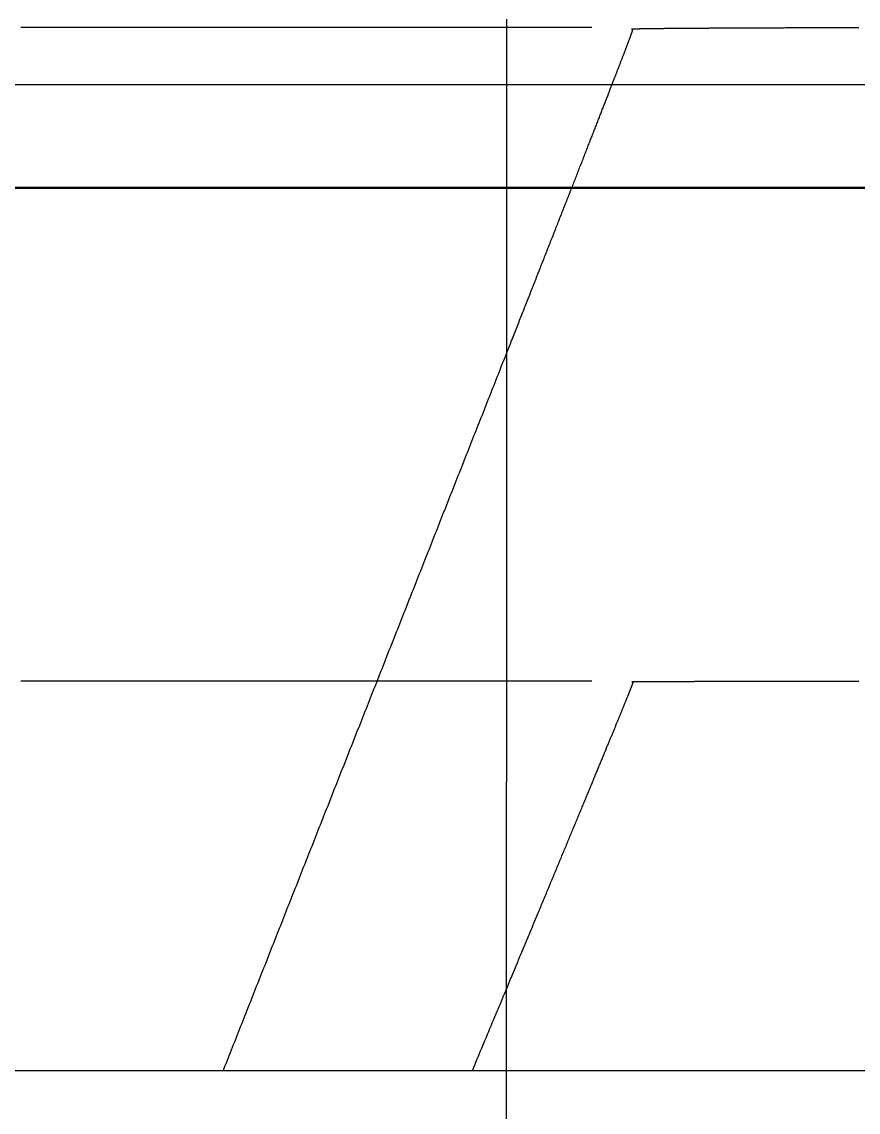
# Model space of a CAD drawing. Header units: millimetres. Extents: x -226 to 218, y -257 to 254.
# Drawn here: x -105.7 to -45.4, y 4 to 82.7 of the extents above; entities that cross this region are included whole.
import ezdxf

# ---------------------------------------------------------------- set-up
doc = ezdxf.new("R2010")
doc.units = ezdxf.units.MM
doc.layers.add('SKETCH', color=5, linetype='Continuous')
doc.layers.add('VISIBLE', color=7, linetype='Continuous')

msp = doc.modelspace()

# ---------------------------------------------------------------- linework, layer by layer
at = {"layer": 'SKETCH'}
msp.add_line((-70.748, -17.712), (-70.748, 27.833), dxfattribs=at)
at = {"layer": 'SKETCH', "flags": 128}
for points in [[(-70.748, 82.852), (-70.748, 82.594), (-70.748, 82.335), (-70.748, 82.077), (-70.748, 81.819), (-70.748, 81.56), (-70.748, 81.302), (-70.748, 81.044), (-70.748, 80.786), (-70.748, 80.527), (-70.748, 80.269), (-70.748, 80.011), (-70.748, 79.752), (-70.748, 79.494), (-70.748, 79.236), (-70.748, 78.977), (-70.748, 78.719), (-70.748, 78.461), (-70.748, 78.202), (-70.748, 77.944), (-70.748, 77.686), (-70.748, 77.428), (-70.748, 77.169), (-70.748, 76.911), (-70.748, 76.653), (-70.748, 76.394), (-70.748, 76.136), (-70.748, 75.878), (-70.748, 75.619), (-70.748, 75.361), (-70.748, 75.103), (-70.748, 74.845), (-70.748, 74.586), (-70.748, 74.328), (-70.748, 74.07), (-70.748, 73.811), (-70.748, 73.553), (-70.748, 73.295), (-70.748, 73.036), (-70.748, 72.778), (-70.748, 72.52), (-70.748, 72.262), (-70.748, 72.003), (-70.748, 71.745), (-70.748, 71.487), (-70.748, 71.228), (-70.748, 70.97), (-70.748, 70.712), (-70.748, 70.453), (-70.748, 70.195), (-70.748, 69.937), (-70.748, 69.678), (-70.748, 69.42), (-70.748, 69.162), (-70.748, 68.904), (-70.748, 68.645), (-70.748, 68.387), (-70.748, 68.129), (-70.748, 67.87), (-70.748, 67.612), (-70.748, 67.354), (-70.748, 67.095), (-70.748, 66.837), (-70.748, 66.579), (-70.748, 66.321), (-70.748, 66.062), (-70.748, 65.804), (-70.748, 65.546), (-70.748, 65.287), (-70.748, 65.029), (-70.748, 64.771), (-70.748, 64.512), (-70.748, 64.254), (-70.748, 63.996), (-70.748, 63.738), (-70.748, 63.479), (-70.748, 63.221), (-70.748, 62.963), (-70.748, 62.704), (-70.748, 62.446), (-70.748, 62.188), (-70.748, 61.929), (-70.748, 61.671), (-70.748, 61.413), (-70.748, 61.155), (-70.748, 60.896), (-70.748, 60.638), (-70.748, 60.38), (-70.748, 60.121), (-70.748, 59.863), (-70.748, 59.605), (-70.748, 59.346), (-70.748, 59.088), (-70.748, 58.83), (-70.748, 58.571), (-70.748, 58.313), (-70.748, 58.055), (-70.748, 57.797), (-70.748, 57.538), (-70.748, 57.28), (-70.748, 57.022), (-70.748, 56.763), (-70.748, 56.505), (-70.748, 56.247), (-70.748, 55.988), (-70.748, 55.73), (-70.748, 55.472), (-70.748, 55.214), (-70.748, 54.955), (-70.748, 54.697), (-70.748, 54.439), (-70.748, 54.18), (-70.748, 53.922), (-70.748, 53.664), (-70.748, 53.405), (-70.748, 53.147), (-70.748, 52.889), (-70.748, 52.631), (-70.748, 52.372), (-70.748, 52.114), (-70.748, 51.856), (-70.748, 51.597), (-70.748, 51.339), (-70.748, 51.081), (-70.748, 50.822), (-70.748, 50.564), (-70.748, 50.306), (-70.748, 50.047), (-70.748, 49.789), (-70.748, 49.531), (-70.748, 49.273), (-70.748, 49.014), (-70.748, 48.756), (-70.748, 48.498), (-70.748, 48.239), (-70.748, 47.981), (-70.748, 47.723), (-70.748, 47.464), (-70.748, 47.206), (-70.748, 46.948), (-70.748, 46.69), (-70.748, 46.431), (-70.748, 46.173), (-70.748, 45.915), (-70.748, 45.656), (-70.748, 45.398), (-70.748, 45.14), (-70.748, 44.881), (-70.748, 44.623), (-70.748, 44.365), (-70.748, 44.107), (-70.748, 43.848), (-70.748, 43.59), (-70.748, 43.332), (-70.748, 43.073), (-70.748, 42.815), (-70.748, 42.557), (-70.748, 42.298), (-70.748, 42.04), (-70.748, 41.782), (-70.748, 41.523), (-70.748, 41.265), (-70.748, 41.007), (-70.748, 40.749), (-70.748, 40.49), (-70.748, 40.232), (-70.748, 39.974), (-70.748, 39.715), (-70.748, 39.457), (-70.748, 39.199), (-70.748, 38.94), (-70.748, 38.682), (-70.748, 38.424), (-70.748, 38.166), (-70.748, 37.907), (-70.748, 37.649), (-70.748, 37.391), (-70.748, 37.132), (-70.748, 36.874), (-70.748, 36.616), (-70.748, 36.357), (-70.748, 36.099), (-70.748, 35.841), (-70.748, 35.583), (-70.748, 35.324), (-70.748, 35.066), (-70.748, 34.808), (-70.748, 34.549), (-70.748, 34.291), (-70.748, 34.033), (-70.748, 33.774), (-70.748, 33.516), (-70.748, 33.258), (-70.748, 33), (-70.748, 32.741), (-70.748, 32.483), (-70.748, 32.225), (-70.748, 31.966), (-70.748, 31.708), (-70.748, 31.45), (-70.748, 31.191), (-70.748, 30.933), (-70.748, 30.675), (-70.748, 30.416), (-70.748, 30.158), (-70.748, 29.9), (-70.748, 29.642), (-70.748, 29.383), (-70.748, 29.125), (-70.748, 28.867), (-70.748, 28.608), (-70.748, 28.35), (-70.748, 28.092), (-70.748, 27.833)], [(-105.798, 82.261), (-105.582, 82.261), (-105.368, 82.261), (-105.154, 82.261), (-104.942, 82.261), (-104.733, 82.261), (-104.524, 82.261), (-104.315, 82.261), (-104.106, 82.261), (-103.897, 82.261), (-103.688, 82.261), (-103.479, 82.261), (-103.27, 82.261), (-103.061, 82.261), (-102.852, 82.261), (-102.643, 82.261), (-102.434, 82.261), (-102.225, 82.261), (-102.016, 82.261), (-101.807, 82.261), (-101.598, 82.261), (-101.389, 82.261), (-101.18, 82.261), (-100.971, 82.261), (-100.762, 82.261), (-100.553, 82.261), (-100.344, 82.261), (-100.135, 82.261), (-99.926, 82.261), (-99.717, 82.261), (-99.508, 82.261), (-99.299, 82.261), (-99.09, 82.261), (-98.881, 82.261), (-98.672, 82.261), (-98.463, 82.261), (-98.254, 82.261), (-98.045, 82.261), (-97.836, 82.261), (-97.627, 82.261), (-97.418, 82.261), (-97.209, 82.261), (-97, 82.261), (-96.791, 82.261), (-96.582, 82.261), (-96.373, 82.261), (-96.164, 82.261), (-95.955, 82.261), (-95.746, 82.261), (-95.537, 82.261), (-95.328, 82.261), (-95.119, 82.261), (-94.91, 82.261), (-94.701, 82.261), (-94.492, 82.261), (-94.283, 82.261), (-94.074, 82.261), (-93.865, 82.261), (-93.656, 82.261), (-93.447, 82.261), (-93.238, 82.261), (-93.029, 82.261), (-92.82, 82.261), (-92.611, 82.261), (-92.402, 82.261), (-92.193, 82.261), (-91.984, 82.261), (-91.775, 82.261), (-91.566, 82.261), (-91.357, 82.261), (-91.148, 82.261), (-90.939, 82.261), (-90.73, 82.261), (-90.521, 82.261), (-90.312, 82.261), (-90.103, 82.261), (-89.894, 82.261), (-89.685, 82.261), (-89.476, 82.261), (-89.267, 82.261), (-89.058, 82.261), (-88.849, 82.261), (-88.64, 82.261), (-88.431, 82.261), (-88.222, 82.261), (-88.013, 82.261), (-87.804, 82.261), (-87.595, 82.261), (-87.386, 82.261), (-87.177, 82.261), (-86.968, 82.261), (-86.759, 82.261), (-86.55, 82.261), (-86.341, 82.261), (-86.132, 82.261), (-85.923, 82.261), (-85.714, 82.261), (-85.505, 82.261), (-85.296, 82.261), (-85.087, 82.261), (-84.878, 82.261), (-84.669, 82.261), (-84.46, 82.261), (-84.251, 82.261), (-84.042, 82.261), (-83.833, 82.261), (-83.624, 82.261), (-83.415, 82.261), (-83.206, 82.261), (-82.997, 82.261), (-82.788, 82.261), (-82.579, 82.261), (-82.37, 82.261), (-82.161, 82.261), (-81.952, 82.261), (-81.743, 82.261), (-81.534, 82.261), (-81.325, 82.261), (-81.116, 82.261), (-80.907, 82.261), (-80.698, 82.261), (-80.489, 82.261), (-80.28, 82.261), (-80.071, 82.261), (-79.862, 82.261), (-79.653, 82.261), (-79.444, 82.261), (-79.235, 82.261), (-79.026, 82.261), (-78.817, 82.261), (-78.608, 82.261), (-78.399, 82.261), (-78.19, 82.261), (-77.981, 82.261), (-77.772, 82.261), (-77.563, 82.261), (-77.354, 82.261), (-77.145, 82.261), (-76.936, 82.261), (-76.727, 82.261), (-76.518, 82.261), (-76.309, 82.261), (-76.1, 82.261), (-75.891, 82.261), (-75.682, 82.261), (-75.473, 82.261), (-75.264, 82.261), (-75.055, 82.261), (-74.846, 82.261), (-74.637, 82.261), (-74.428, 82.261), (-74.219, 82.261), (-74.01, 82.261), (-73.801, 82.261), (-73.592, 82.261), (-73.383, 82.261), (-73.174, 82.261), (-72.965, 82.261), (-72.756, 82.261), (-72.547, 82.261), (-72.338, 82.261), (-72.129, 82.261), (-71.92, 82.261), (-71.711, 82.261), (-71.502, 82.261), (-71.293, 82.261), (-71.084, 82.261), (-70.875, 82.261), (-70.666, 82.261), (-70.457, 82.261), (-70.248, 82.261), (-70.039, 82.261), (-69.83, 82.261), (-69.621, 82.261), (-69.412, 82.261), (-69.203, 82.261), (-68.994, 82.261), (-68.785, 82.261), (-68.576, 82.261), (-68.367, 82.261), (-68.158, 82.261), (-67.949, 82.261), (-67.74, 82.261), (-67.531, 82.261), (-67.322, 82.261), (-67.113, 82.261), (-66.904, 82.261), (-66.695, 82.261), (-66.486, 82.261), (-66.277, 82.261), (-66.068, 82.261), (-65.859, 82.261), (-65.65, 82.261), (-65.441, 82.261), (-65.232, 82.261), (-65.023, 82.261), (-64.814, 82.261), (-64.605, 82.261)], [(-91.183, 7.017), (-91.118, 7.182), (-91.042, 7.373), (-90.967, 7.564), (-90.892, 7.755), (-90.816, 7.945), (-90.741, 8.136), (-90.666, 8.327), (-90.59, 8.517), (-90.515, 8.708), (-90.44, 8.899), (-90.365, 9.09), (-90.289, 9.28), (-90.214, 9.471), (-90.139, 9.662), (-90.063, 9.853), (-89.988, 10.043), (-89.912, 10.234), (-89.837, 10.425), (-89.762, 10.616), (-89.686, 10.806), (-89.611, 10.997), (-89.536, 11.188), (-89.46, 11.379), (-89.385, 11.569), (-89.31, 11.76), (-89.234, 11.951), (-89.159, 12.142), (-89.084, 12.333), (-89.008, 12.523), (-88.933, 12.714), (-88.858, 12.905), (-88.782, 13.096), (-88.707, 13.286), (-88.631, 13.477), (-88.556, 13.668), (-88.481, 13.859), (-88.405, 14.05), (-88.33, 14.24), (-88.255, 14.431), (-88.179, 14.622), (-88.104, 14.812), (-88.029, 15.003), (-87.953, 15.194), (-87.878, 15.385), (-87.802, 15.575), (-87.727, 15.766), (-87.652, 15.957), (-87.576, 16.148), (-87.501, 16.338), (-87.426, 16.529), (-87.35, 16.72), (-87.275, 16.911), (-87.2, 17.101), (-87.124, 17.292), (-87.049, 17.483), (-86.973, 17.674), (-86.898, 17.864), (-86.823, 18.055), (-86.747, 18.246), (-86.672, 18.437), (-86.597, 18.627), (-86.521, 18.818), (-86.446, 19.009), (-86.371, 19.2), (-86.295, 19.39), (-86.22, 19.581), (-86.145, 19.772), (-86.069, 19.963), (-85.994, 20.153), (-85.919, 20.344), (-85.843, 20.535), (-85.768, 20.726), (-85.693, 20.917), (-85.618, 21.107), (-85.542, 21.298), (-85.467, 21.489), (-85.392, 21.68), (-85.316, 21.87), (-85.241, 22.061), (-85.166, 22.252), (-85.09, 22.443), (-85.015, 22.633), (-84.94, 22.824), (-84.864, 23.015), (-84.789, 23.206), (-84.714, 23.397), (-84.638, 23.587), (-84.563, 23.778), (-84.487, 23.969), (-84.412, 24.16), (-84.337, 24.351), (-84.261, 24.542), (-84.186, 24.732), (-84.111, 24.923), (-84.035, 25.114), (-83.96, 25.305), (-83.884, 25.496), (-83.809, 25.687), (-83.734, 25.877), (-83.658, 26.068), (-83.583, 26.259), (-83.507, 26.45), (-83.432, 26.641), (-83.357, 26.832), (-83.281, 27.022), (-83.206, 27.213), (-83.131, 27.404), (-83.055, 27.595), (-82.98, 27.786), (-82.905, 27.976), (-82.829, 28.167), (-82.754, 28.358), (-82.679, 28.549), (-82.603, 28.74), (-82.528, 28.93), (-82.453, 29.121), (-82.377, 29.312), (-82.302, 29.503), (-82.227, 29.694), (-82.151, 29.884), (-82.076, 30.075), (-82.001, 30.266), (-81.925, 30.457), (-81.85, 30.648), (-81.775, 30.838), (-81.699, 31.029), (-81.624, 31.22), (-81.548, 31.411), (-81.473, 31.602), (-81.398, 31.792), (-81.322, 31.983), (-81.247, 32.174), (-81.172, 32.365), (-81.096, 32.556), (-81.021, 32.747), (-80.946, 32.937), (-80.87, 33.128), (-80.795, 33.319), (-80.719, 33.51), (-80.644, 33.701), (-80.569, 33.891), (-80.493, 34.082), (-80.418, 34.273), (-80.342, 34.464), (-80.267, 34.655), (-80.192, 34.846), (-80.116, 35.036), (-80.041, 35.227), (-79.965, 35.418), (-79.89, 35.609), (-79.815, 35.8), (-79.739, 35.991), (-79.664, 36.181), (-79.588, 36.372), (-79.513, 36.563), (-79.438, 36.754), (-79.362, 36.945), (-79.287, 37.136), (-79.211, 37.326), (-79.136, 37.517), (-79.061, 37.708), (-78.985, 37.899), (-78.91, 38.09), (-78.834, 38.281), (-78.759, 38.472), (-78.684, 38.663), (-78.608, 38.854), (-78.533, 39.044), (-78.457, 39.235), (-78.382, 39.426), (-78.307, 39.617), (-78.231, 39.808), (-78.156, 39.999), (-78.08, 40.19), (-78.005, 40.381), (-77.93, 40.572), (-77.854, 40.762), (-77.779, 40.953), (-77.704, 41.144), (-77.628, 41.335), (-77.553, 41.526), (-77.477, 41.717), (-77.402, 41.908), (-77.327, 42.098), (-77.251, 42.289), (-77.176, 42.48), (-77.101, 42.671), (-77.025, 42.862), (-76.95, 43.053), (-76.875, 43.244), (-76.799, 43.435), (-76.724, 43.625), (-76.648, 43.816), (-76.573, 44.007), (-76.498, 44.198), (-76.422, 44.389), (-76.347, 44.58), (-76.272, 44.771), (-76.196, 44.961), (-76.121, 45.152), (-76.046, 45.343), (-75.97, 45.534), (-75.895, 45.725), (-75.819, 45.916), (-75.744, 46.107), (-75.669, 46.297), (-75.593, 46.488), (-75.518, 46.679), (-75.442, 46.87), (-75.367, 47.061), (-75.292, 47.252), (-75.216, 47.443), (-75.141, 47.634), (-75.065, 47.824), (-74.99, 48.015), (-74.914, 48.206), (-74.839, 48.397), (-74.764, 48.588), (-74.688, 48.779), (-74.613, 48.97), (-74.537, 49.161), (-74.462, 49.351), (-74.387, 49.542), (-74.311, 49.733), (-74.236, 49.924), (-74.16, 50.115), (-74.085, 50.306), (-74.009, 50.497), (-73.934, 50.688), (-73.859, 50.879), (-73.783, 51.07), (-73.708, 51.261), (-73.633, 51.451), (-73.557, 51.642), (-73.482, 51.833), (-73.406, 52.024), (-73.331, 52.215), (-73.256, 52.406), (-73.18, 52.597), (-73.105, 52.788), (-73.03, 52.979), (-72.954, 53.17), (-72.879, 53.361), (-72.803, 53.552), (-72.728, 53.743), (-72.653, 53.934), (-72.577, 54.125), (-72.502, 54.316), (-72.427, 54.507), (-72.351, 54.698), (-72.276, 54.888), (-72.2, 55.079), (-72.125, 55.271), (-72.048, 55.465), (-71.971, 55.66), (-71.894, 55.856), (-71.816, 56.053), (-71.738, 56.251), (-71.659, 56.449), (-71.581, 56.648), (-71.502, 56.847), (-71.424, 57.045), (-71.346, 57.243), (-71.268, 57.44), (-71.19, 57.636), (-71.113, 57.831), (-71.037, 58.025), (-70.961, 58.216), (-70.886, 58.406), (-70.812, 58.594), (-70.739, 58.779), (-70.666, 58.962), (-70.595, 59.142), (-70.526, 59.319), (-70.457, 59.492), (-70.39, 59.661), (-70.338, 59.793), (-70.287, 59.923), (-70.236, 60.051), (-70.187, 60.177), (-70.138, 60.301), (-70.089, 60.423), (-70.042, 60.544), (-69.994, 60.664), (-69.948, 60.782), (-69.901, 60.9), (-69.855, 61.016), (-69.81, 61.132), (-69.764, 61.247), (-69.719, 61.361), (-69.674, 61.475), (-69.629, 61.589), (-69.585, 61.702), (-69.54, 61.816), (-69.495, 61.929), (-69.45, 62.043), (-69.405, 62.157), (-69.36, 62.272), (-69.314, 62.387), (-69.269, 62.503), (-69.223, 62.62), (-69.177, 62.736), (-69.131, 62.852), (-69.085, 62.968), (-69.039, 63.084), (-68.994, 63.2), (-68.948, 63.316), (-68.903, 63.432), (-68.857, 63.547), (-68.812, 63.662), (-68.767, 63.777), (-68.721, 63.892), (-68.676, 64.007), (-68.631, 64.121), (-68.586, 64.236), (-68.541, 64.35), (-68.496, 64.464), (-68.451, 64.577), (-68.407, 64.691), (-68.362, 64.804), (-68.318, 64.917), (-68.273, 65.03), (-68.229, 65.142), (-68.185, 65.254), (-68.141, 65.366), (-68.097, 65.478), (-68.053, 65.59), (-68.009, 65.701), (-67.965, 65.812), (-67.921, 65.923), (-67.878, 66.034), (-67.834, 66.145), (-67.791, 66.255), (-67.747, 66.366), (-67.704, 66.476), (-67.661, 66.585), (-67.617, 66.695), (-67.574, 66.804), (-67.531, 66.913), (-67.489, 67.022), (-67.446, 67.13), (-67.403, 67.239), (-67.361, 67.346), (-67.318, 67.454), (-67.276, 67.562), (-67.234, 67.669), (-67.192, 67.775), (-67.15, 67.882), (-67.108, 67.988), (-67.067, 68.094), (-67.025, 68.2), (-66.984, 68.305), (-66.942, 68.411), (-66.901, 68.516), (-66.86, 68.62), (-66.819, 68.725), (-66.778, 68.829), (-66.737, 68.933), (-66.696, 69.037), (-66.656, 69.14), (-66.615, 69.244), (-66.575, 69.347), (-66.535, 69.449), (-66.495, 69.551), (-66.455, 69.653), (-66.415, 69.755), (-66.375, 69.856), (-66.335, 69.957), (-66.296, 70.058), (-66.257, 70.158), (-66.217, 70.258), (-66.178, 70.358), (-66.139, 70.457), (-66.1, 70.556), (-66.062, 70.655), (-66.023, 70.753), (-65.984, 70.852), (-65.946, 70.95), (-65.908, 71.047), (-65.869, 71.144), (-65.831, 71.241), (-65.793, 71.338), (-65.756, 71.434), (-65.718, 71.53), (-65.68, 71.626), (-65.643, 71.721), (-65.606, 71.816), (-65.569, 71.911), (-65.532, 72.005), (-65.495, 72.099), (-65.458, 72.193), (-65.422, 72.286), (-65.385, 72.379), (-65.349, 72.471), (-65.313, 72.564), (-65.277, 72.655), (-65.241, 72.746), (-65.206, 72.837), (-65.17, 72.928), (-65.135, 73.018), (-65.1, 73.108), (-65.065, 73.198), (-65.03, 73.287), (-64.995, 73.376), (-64.96, 73.465), (-64.926, 73.553), (-64.891, 73.641), (-64.857, 73.729), (-64.823, 73.816), (-64.789, 73.902), (-64.756, 73.989), (-64.722, 74.075), (-64.689, 74.16), (-64.655, 74.246), (-64.622, 74.33), (-64.589, 74.415), (-64.557, 74.499), (-64.524, 74.582), (-64.492, 74.665), (-64.459, 74.748), (-64.427, 74.83), (-64.395, 74.912), (-64.363, 74.994), (-64.332, 75.075), (-64.3, 75.156), (-64.269, 75.236), (-64.238, 75.316), (-64.207, 75.396), (-64.176, 75.475), (-64.145, 75.554), (-64.114, 75.633), (-64.084, 75.711), (-64.054, 75.788), (-64.024, 75.866), (-63.994, 75.942), (-63.964, 76.019), (-63.934, 76.095), (-63.905, 76.17), (-63.876, 76.245), (-63.847, 76.32), (-63.818, 76.394), (-63.789, 76.468), (-63.761, 76.541), (-63.732, 76.614), (-63.704, 76.686), (-63.676, 76.758), (-63.648, 76.83), (-63.621, 76.901), (-63.593, 76.972), (-63.566, 77.042), (-63.538, 77.112), (-63.511, 77.181), (-63.485, 77.251), (-63.458, 77.319), (-63.431, 77.387), (-63.405, 77.455), (-63.379, 77.522), (-63.353, 77.589), (-63.327, 77.655), (-63.302, 77.721), (-63.276, 77.787), (-63.251, 77.852), (-63.226, 77.916), (-63.201, 77.98), (-63.176, 78.044), (-63.152, 78.107), (-63.128, 78.169), (-63.104, 78.231), (-63.08, 78.293), (-63.056, 78.354), (-63.033, 78.415), (-63.009, 78.475), (-62.986, 78.535), (-62.963, 78.595), (-62.94, 78.653), (-62.918, 78.712), (-62.895, 78.77), (-62.873, 78.828), (-62.851, 78.885), (-62.829, 78.941), (-62.808, 78.997), (-62.786, 79.053), (-62.765, 79.108), (-62.744, 79.163), (-62.723, 79.217), (-62.702, 79.271), (-62.682, 79.324), (-62.662, 79.377), (-62.641, 79.429), (-62.622, 79.481), (-62.602, 79.532), (-62.582, 79.583), (-62.563, 79.633), (-62.544, 79.683), (-62.525, 79.732), (-62.506, 79.781), (-62.488, 79.829), (-62.469, 79.877), (-62.451, 79.924), (-62.433, 79.971), (-62.415, 80.018), (-62.398, 80.063), (-62.38, 80.109), (-62.363, 80.154), (-62.346, 80.198), (-62.329, 80.242), (-62.313, 80.285), (-62.296, 80.328), (-62.28, 80.371), (-62.264, 80.413), (-62.248, 80.454), (-62.233, 80.495), (-62.217, 80.535), (-62.202, 80.575), (-62.187, 80.614), (-62.172, 80.653), (-62.158, 80.691), (-62.143, 80.729), (-62.129, 80.766), (-62.115, 80.803), (-62.102, 80.839), (-62.088, 80.875), (-62.075, 80.91), (-62.061, 80.945), (-62.048, 80.979), (-62.036, 81.013), (-62.023, 81.046), (-62.011, 81.079), (-61.999, 81.111), (-61.987, 81.142), (-61.975, 81.173), (-61.963, 81.204), (-61.952, 81.234), (-61.941, 81.264), (-61.93, 81.293), (-61.919, 81.321), (-61.909, 81.349), (-61.899, 81.376), (-61.889, 81.403), (-61.879, 81.43), (-61.869, 81.455), (-61.86, 81.481), (-61.85, 81.505), (-61.841, 81.53), (-61.833, 81.553), (-61.824, 81.577), (-61.816, 81.599), (-61.807, 81.621), (-61.799, 81.643), (-61.792, 81.664), (-61.784, 81.685), (-61.777, 81.705), (-61.77, 81.724), (-61.763, 81.743), (-61.756, 81.762), (-61.75, 81.78), (-61.743, 81.797), (-61.737, 81.814), (-61.731, 81.83), (-61.726, 81.846), (-61.72, 81.861), (-61.715, 81.876), (-61.71, 81.89), (-61.705, 81.904), (-61.701, 81.917), (-61.696, 81.929), (-61.693, 81.94), (-61.689, 81.951), (-61.686, 81.961), (-61.682, 81.97), (-61.68, 81.979), (-61.677, 81.987), (-61.675, 81.995), (-61.672, 82.002), (-61.67, 82.009), (-61.668, 82.015), (-61.667, 82.021), (-61.665, 82.027), (-61.664, 82.032), (-61.662, 82.037), (-61.661, 82.042), (-61.66, 82.046), (-61.659, 82.051), (-61.658, 82.055), (-61.657, 82.059), (-61.656, 82.063), (-61.655, 82.068), (-61.654, 82.072), (-61.653, 82.077), (-61.652, 82.081), (-61.651, 82.085), (-61.651, 82.088), (-61.651, 82.091), (-61.651, 82.093), (-61.652, 82.094), (-61.652, 82.096), (-61.653, 82.096), (-61.654, 82.097), (-61.655, 82.097), (-61.656, 82.097), (-61.657, 82.096), (-61.659, 82.096), (-61.66, 82.095), (-61.661, 82.095), (-61.663, 82.094), (-61.664, 82.093), (-61.665, 82.093), (-61.667, 82.093), (-61.668, 82.092), (-61.669, 82.093), (-61.67, 82.093), (-61.67, 82.094), (-61.671, 82.095), (-61.672, 82.096), (-61.672, 82.096), (-61.673, 82.097), (-61.674, 82.098), (-61.674, 82.099), (-61.675, 82.1), (-61.676, 82.101), (-61.677, 82.102), (-61.677, 82.103), (-61.678, 82.104), (-61.679, 82.105), (-61.679, 82.106), (-61.68, 82.106), (-61.681, 82.107), (-61.681, 82.108), (-61.682, 82.109), (-61.683, 82.11), (-61.683, 82.111), (-61.684, 82.112), (-61.685, 82.113), (-61.685, 82.114), (-61.686, 82.115), (-61.687, 82.116), (-61.688, 82.117), (-61.689, 82.117), (-61.691, 82.118), (-61.692, 82.119), (-61.695, 82.12), (-61.697, 82.121), (-61.699, 82.122), (-61.701, 82.123), (-61.704, 82.124), (-61.706, 82.125), (-61.708, 82.126), (-61.711, 82.127), (-61.712, 82.128), (-61.714, 82.129), (-61.715, 82.13), (-61.716, 82.131), (-61.717, 82.132), (-61.717, 82.133), (-61.716, 82.133), (-61.715, 82.134), (-61.713, 82.135), (-61.711, 82.136), (-61.707, 82.137), (-61.703, 82.138), (-61.7, 82.138), (-61.697, 82.139), (-61.693, 82.139), (-61.69, 82.14), (-61.686, 82.14), (-61.683, 82.141), (-61.679, 82.142), (-61.675, 82.142), (-61.67, 82.143), (-61.666, 82.143), (-61.661, 82.144), (-61.656, 82.144), (-61.65, 82.145), (-61.644, 82.145), (-61.637, 82.146), (-61.63, 82.146), (-61.622, 82.147), (-61.614, 82.147), (-61.605, 82.148), (-61.595, 82.148), (-61.585, 82.149), (-61.574, 82.149), (-61.562, 82.15), (-61.549, 82.15), (-61.535, 82.151), (-61.521, 82.152), (-61.506, 82.152), (-61.491, 82.153), (-61.475, 82.153), (-61.459, 82.154), (-61.441, 82.154), (-61.424, 82.155), (-61.406, 82.155), (-61.387, 82.156), (-61.368, 82.156), (-61.348, 82.157), (-61.327, 82.157), (-61.306, 82.158), (-61.285, 82.158), (-61.262, 82.159), (-61.24, 82.16), (-61.216, 82.16), (-61.193, 82.161), (-61.168, 82.161), (-61.143, 82.162), (-61.118, 82.162), (-61.092, 82.163), (-61.065, 82.163), (-61.038, 82.164), (-61.011, 82.164), (-60.982, 82.165), (-60.953, 82.165), (-60.924, 82.166), (-60.894, 82.166), (-60.864, 82.167), (-60.833, 82.167), (-60.801, 82.168), (-60.769, 82.168), (-60.736, 82.169), (-60.703, 82.17), (-60.669, 82.17), (-60.635, 82.171), (-60.6, 82.171), (-60.564, 82.172), (-60.528, 82.172), (-60.492, 82.173), (-60.455, 82.173), (-60.417, 82.174), (-60.379, 82.174), (-60.34, 82.175), (-60.301, 82.175), (-60.261, 82.176), (-60.221, 82.176), (-60.18, 82.177), (-60.138, 82.177), (-60.096, 82.178), (-60.053, 82.178), (-60.01, 82.179), (-59.966, 82.179), (-59.922, 82.18), (-59.877, 82.18), (-59.832, 82.181), (-59.786, 82.181), (-59.739, 82.182), (-59.692, 82.182), (-59.645, 82.183), (-59.597, 82.183), (-59.548, 82.184), (-59.499, 82.184), (-59.45, 82.185), (-59.399, 82.185), (-59.349, 82.186), (-59.298, 82.186), (-59.246, 82.187), (-59.194, 82.187), (-59.141, 82.188), (-59.088, 82.188), (-59.034, 82.189), (-58.98, 82.189), (-58.925, 82.19), (-58.87, 82.19), (-58.814, 82.191), (-58.758, 82.191), (-58.701, 82.192), (-58.643, 82.192), (-58.585, 82.193), (-58.527, 82.193), (-58.468, 82.194), (-58.408, 82.194), (-58.348, 82.195), (-58.288, 82.195), (-58.227, 82.196), (-58.165, 82.196), (-58.103, 82.197), (-58.041, 82.197), (-57.978, 82.197), (-57.914, 82.198), (-57.85, 82.198), (-57.786, 82.199), (-57.721, 82.199), (-57.656, 82.2), (-57.59, 82.2), (-57.523, 82.201), (-57.456, 82.201), (-57.389, 82.202), (-57.321, 82.202), (-57.252, 82.203), (-57.183, 82.203), (-57.114, 82.203), (-57.044, 82.204), (-56.973, 82.204), (-56.902, 82.205), (-56.831, 82.205), (-56.759, 82.206), (-56.687, 82.206), (-56.614, 82.207), (-56.54, 82.207), (-56.467, 82.208), (-56.392, 82.208), (-56.318, 82.208), (-56.242, 82.209), (-56.167, 82.209), (-56.091, 82.21), (-56.014, 82.21), (-55.937, 82.211), (-55.86, 82.211), (-55.782, 82.211), (-55.703, 82.212), (-55.624, 82.212), (-55.545, 82.213), (-55.465, 82.213), (-55.385, 82.214), (-55.304, 82.214), (-55.223, 82.214), (-55.141, 82.215), (-55.059, 82.215), (-54.976, 82.216), (-54.893, 82.216), (-54.809, 82.217), (-54.725, 82.217), (-54.641, 82.217), (-54.556, 82.218), (-54.471, 82.218), (-54.385, 82.219), (-54.299, 82.219), (-54.213, 82.219), (-54.126, 82.22), (-54.039, 82.22), (-53.951, 82.221), (-53.863, 82.221), (-53.774, 82.221), (-53.685, 82.222), (-53.596, 82.222), (-53.506, 82.223), (-53.416, 82.223), (-53.325, 82.223), (-53.234, 82.224), (-53.142, 82.224), (-53.05, 82.225), (-52.958, 82.225), (-52.865, 82.225), (-52.772, 82.226), (-52.678, 82.226), (-52.584, 82.226), (-52.49, 82.227), (-52.395, 82.227), (-52.3, 82.228), (-52.204, 82.228), (-52.108, 82.228), (-52.012, 82.229), (-51.916, 82.229), (-51.819, 82.229), (-51.721, 82.23), (-51.623, 82.23), (-51.525, 82.23), (-51.427, 82.231), (-51.328, 82.231), (-51.228, 82.232), (-51.128, 82.232), (-51.028, 82.232), (-50.928, 82.233), (-50.827, 82.233), (-50.725, 82.233), (-50.624, 82.234), (-50.522, 82.234), (-50.419, 82.234), (-50.316, 82.235), (-50.213, 82.235), (-50.11, 82.235), (-50.006, 82.236), (-49.902, 82.236), (-49.798, 82.236), (-49.693, 82.237), (-49.588, 82.237), (-49.482, 82.237), (-49.377, 82.238), (-49.271, 82.238), (-49.164, 82.238), (-49.057, 82.238), (-48.95, 82.239), (-48.843, 82.239), (-48.735, 82.239), (-48.627, 82.24), (-48.518, 82.24), (-48.409, 82.24), (-48.3, 82.241), (-48.19, 82.241), (-48.08, 82.241), (-47.97, 82.242), (-47.86, 82.242), (-47.749, 82.242), (-47.638, 82.242), (-47.526, 82.243), (-47.415, 82.243), (-47.303, 82.243), (-47.19, 82.244), (-47.078, 82.244), (-46.965, 82.244), (-46.852, 82.244), (-46.739, 82.245), (-46.625, 82.245), (-46.512, 82.245), (-46.397, 82.245), (-46.283, 82.246), (-46.168, 82.246), (-46.053, 82.246), (-45.938, 82.246), (-45.822, 82.247), (-45.706, 82.247), (-45.59, 82.247), (-45.473, 82.247), (-45.356, 82.248)], [(-105.798, 35.111), (-105.582, 35.111), (-105.368, 35.111), (-105.154, 35.111), (-104.942, 35.111), (-104.733, 35.111), (-104.524, 35.111), (-104.315, 35.111), (-104.106, 35.111), (-103.897, 35.111), (-103.688, 35.111), (-103.479, 35.111), (-103.27, 35.111), (-103.061, 35.111), (-102.852, 35.111), (-102.643, 35.111), (-102.434, 35.111), (-102.225, 35.111), (-102.016, 35.111), (-101.807, 35.111), (-101.598, 35.111), (-101.389, 35.111), (-101.18, 35.111), (-100.971, 35.111), (-100.762, 35.111), (-100.553, 35.111), (-100.344, 35.111), (-100.135, 35.111), (-99.926, 35.111), (-99.717, 35.111), (-99.508, 35.111), (-99.299, 35.111), (-99.09, 35.111), (-98.881, 35.111), (-98.672, 35.111), (-98.463, 35.111), (-98.254, 35.111), (-98.045, 35.111), (-97.836, 35.111), (-97.627, 35.111), (-97.418, 35.111), (-97.209, 35.111), (-97, 35.111), (-96.791, 35.111), (-96.582, 35.111), (-96.373, 35.111), (-96.164, 35.111), (-95.955, 35.111), (-95.746, 35.111), (-95.537, 35.111), (-95.328, 35.111), (-95.119, 35.111), (-94.91, 35.111), (-94.701, 35.111), (-94.492, 35.111), (-94.283, 35.111), (-94.074, 35.111), (-93.865, 35.111), (-93.656, 35.111), (-93.447, 35.111), (-93.238, 35.111), (-93.029, 35.111), (-92.82, 35.111), (-92.611, 35.111), (-92.402, 35.111), (-92.193, 35.111), (-91.984, 35.111), (-91.775, 35.111), (-91.566, 35.111), (-91.357, 35.111), (-91.148, 35.111), (-90.939, 35.111), (-90.73, 35.111), (-90.521, 35.111), (-90.312, 35.111), (-90.103, 35.111), (-89.894, 35.111), (-89.685, 35.111), (-89.476, 35.111), (-89.267, 35.111), (-89.058, 35.111), (-88.849, 35.111), (-88.64, 35.111), (-88.431, 35.111), (-88.222, 35.111), (-88.013, 35.111), (-87.804, 35.111), (-87.595, 35.111), (-87.386, 35.111), (-87.177, 35.111), (-86.968, 35.111), (-86.759, 35.111), (-86.55, 35.111), (-86.341, 35.111), (-86.132, 35.111), (-85.923, 35.111), (-85.714, 35.111), (-85.505, 35.111), (-85.296, 35.111), (-85.087, 35.111), (-84.878, 35.111), (-84.669, 35.111), (-84.46, 35.111), (-84.251, 35.111), (-84.042, 35.111), (-83.833, 35.111), (-83.624, 35.111), (-83.415, 35.111), (-83.206, 35.111), (-82.997, 35.111), (-82.788, 35.111), (-82.579, 35.111), (-82.37, 35.111), (-82.161, 35.111), (-81.952, 35.111), (-81.743, 35.111), (-81.534, 35.111), (-81.325, 35.111), (-81.116, 35.111), (-80.907, 35.111), (-80.698, 35.111), (-80.489, 35.111), (-80.28, 35.111), (-80.071, 35.111), (-79.862, 35.111), (-79.653, 35.111), (-79.444, 35.111), (-79.235, 35.111), (-79.026, 35.111), (-78.817, 35.111), (-78.608, 35.111), (-78.399, 35.111), (-78.19, 35.111), (-77.981, 35.111), (-77.772, 35.111), (-77.563, 35.111), (-77.354, 35.111), (-77.145, 35.111), (-76.936, 35.111), (-76.727, 35.111), (-76.518, 35.111), (-76.309, 35.111), (-76.1, 35.111), (-75.891, 35.111), (-75.682, 35.111), (-75.473, 35.111), (-75.264, 35.111), (-75.055, 35.111), (-74.846, 35.111), (-74.637, 35.111), (-74.428, 35.111), (-74.219, 35.111), (-74.01, 35.111), (-73.801, 35.111), (-73.592, 35.111), (-73.383, 35.111), (-73.174, 35.111), (-72.965, 35.111), (-72.756, 35.111), (-72.547, 35.111), (-72.338, 35.111), (-72.129, 35.111), (-71.92, 35.111), (-71.711, 35.111), (-71.502, 35.111), (-71.293, 35.111), (-71.084, 35.111), (-70.875, 35.111), (-70.666, 35.111), (-70.457, 35.111), (-70.248, 35.111), (-70.039, 35.111), (-69.83, 35.111), (-69.621, 35.111), (-69.412, 35.111), (-69.203, 35.111), (-68.994, 35.111), (-68.785, 35.111), (-68.576, 35.111), (-68.367, 35.111), (-68.158, 35.111), (-67.949, 35.111), (-67.74, 35.111), (-67.531, 35.111), (-67.322, 35.111), (-67.113, 35.111), (-66.904, 35.111), (-66.695, 35.111), (-66.486, 35.111), (-66.277, 35.111), (-66.068, 35.111), (-65.859, 35.111), (-65.65, 35.111), (-65.441, 35.111), (-65.232, 35.111), (-65.023, 35.111), (-64.814, 35.111), (-64.605, 35.111)], [(-73.216, 7.017), (-73.192, 7.074), (-73.111, 7.269), (-73.029, 7.463), (-72.948, 7.658), (-72.867, 7.853), (-72.785, 8.048), (-72.704, 8.242), (-72.623, 8.437), (-72.541, 8.633), (-72.459, 8.831), (-72.375, 9.03), (-72.292, 9.23), (-72.208, 9.432), (-72.123, 9.634), (-72.038, 9.837), (-71.954, 10.04), (-71.869, 10.244), (-71.784, 10.447), (-71.7, 10.649), (-71.615, 10.851), (-71.532, 11.051), (-71.449, 11.25), (-71.366, 11.448), (-71.284, 11.644), (-71.204, 11.837), (-71.124, 12.029), (-71.045, 12.217), (-70.968, 12.403), (-70.891, 12.586), (-70.817, 12.765), (-70.743, 12.94), (-70.672, 13.112), (-70.618, 13.242), (-70.564, 13.37), (-70.511, 13.496), (-70.46, 13.62), (-70.409, 13.743), (-70.358, 13.863), (-70.309, 13.982), (-70.26, 14.1), (-70.211, 14.216), (-70.163, 14.331), (-70.115, 14.445), (-70.068, 14.559), (-70.021, 14.671), (-69.975, 14.783), (-69.928, 14.895), (-69.882, 15.006), (-69.835, 15.117), (-69.789, 15.228), (-69.743, 15.34), (-69.696, 15.451), (-69.65, 15.563), (-69.603, 15.675), (-69.556, 15.788), (-69.508, 15.902), (-69.46, 16.016), (-69.413, 16.131), (-69.365, 16.245), (-69.318, 16.358), (-69.27, 16.472), (-69.223, 16.586), (-69.176, 16.699), (-69.129, 16.813), (-69.081, 16.926), (-69.034, 17.039), (-68.987, 17.152), (-68.94, 17.264), (-68.894, 17.377), (-68.847, 17.489), (-68.8, 17.601), (-68.753, 17.713), (-68.707, 17.824), (-68.661, 17.936), (-68.614, 18.047), (-68.568, 18.158), (-68.522, 18.269), (-68.476, 18.379), (-68.43, 18.489), (-68.384, 18.599), (-68.338, 18.709), (-68.293, 18.819), (-68.247, 18.928), (-68.202, 19.037), (-68.156, 19.146), (-68.111, 19.255), (-68.066, 19.364), (-68.021, 19.472), (-67.975, 19.58), (-67.93, 19.688), (-67.886, 19.796), (-67.841, 19.904), (-67.796, 20.011), (-67.752, 20.118), (-67.707, 20.225), (-67.663, 20.332), (-67.618, 20.438), (-67.574, 20.544), (-67.53, 20.65), (-67.486, 20.755), (-67.443, 20.86), (-67.399, 20.965), (-67.355, 21.07), (-67.312, 21.174), (-67.269, 21.278), (-67.226, 21.382), (-67.182, 21.486), (-67.14, 21.589), (-67.097, 21.692), (-67.054, 21.795), (-67.011, 21.898), (-66.969, 22), (-66.926, 22.102), (-66.884, 22.204), (-66.842, 22.306), (-66.8, 22.407), (-66.758, 22.508), (-66.716, 22.609), (-66.674, 22.709), (-66.633, 22.809), (-66.591, 22.909), (-66.55, 23.009), (-66.509, 23.108), (-66.467, 23.207), (-66.427, 23.305), (-66.386, 23.404), (-66.345, 23.501), (-66.305, 23.599), (-66.264, 23.696), (-66.224, 23.793), (-66.184, 23.89), (-66.144, 23.986), (-66.104, 24.082), (-66.064, 24.178), (-66.025, 24.273), (-65.985, 24.368), (-65.946, 24.463), (-65.906, 24.558), (-65.867, 24.652), (-65.828, 24.746), (-65.789, 24.84), (-65.751, 24.933), (-65.712, 25.026), (-65.674, 25.118), (-65.635, 25.21), (-65.597, 25.302), (-65.559, 25.394), (-65.522, 25.485), (-65.484, 25.576), (-65.446, 25.666), (-65.409, 25.756), (-65.372, 25.846), (-65.335, 25.935), (-65.298, 26.024), (-65.261, 26.112), (-65.225, 26.201), (-65.188, 26.289), (-65.152, 26.376), (-65.116, 26.464), (-65.08, 26.551), (-65.044, 26.637), (-65.008, 26.724), (-64.972, 26.809), (-64.937, 26.895), (-64.902, 26.98), (-64.867, 27.065), (-64.832, 27.149), (-64.797, 27.233), (-64.762, 27.317), (-64.728, 27.4), (-64.693, 27.483), (-64.659, 27.566), (-64.625, 27.648), (-64.592, 27.729), (-64.558, 27.81), (-64.525, 27.891), (-64.491, 27.972), (-64.458, 28.052), (-64.425, 28.131), (-64.393, 28.211), (-64.36, 28.289), (-64.328, 28.368), (-64.295, 28.446), (-64.263, 28.524), (-64.231, 28.601), (-64.2, 28.678), (-64.168, 28.755), (-64.137, 28.831), (-64.105, 28.907), (-64.074, 28.982), (-64.043, 29.057), (-64.012, 29.132), (-63.982, 29.206), (-63.952, 29.28), (-63.921, 29.353), (-63.891, 29.426), (-63.861, 29.498), (-63.832, 29.57), (-63.802, 29.642), (-63.773, 29.713), (-63.744, 29.783), (-63.715, 29.853), (-63.686, 29.923), (-63.657, 29.993), (-63.629, 30.061), (-63.601, 30.13), (-63.573, 30.198), (-63.545, 30.266), (-63.517, 30.333), (-63.489, 30.4), (-63.462, 30.466), (-63.435, 30.532), (-63.407, 30.598), (-63.381, 30.663), (-63.354, 30.728), (-63.327, 30.792), (-63.301, 30.856), (-63.275, 30.919), (-63.249, 30.982), (-63.223, 31.044), (-63.198, 31.106), (-63.173, 31.167), (-63.147, 31.228), (-63.123, 31.289), (-63.098, 31.349), (-63.073, 31.409), (-63.049, 31.468), (-63.025, 31.527), (-63.001, 31.585), (-62.977, 31.643), (-62.953, 31.7), (-62.93, 31.757), (-62.907, 31.814), (-62.884, 31.87), (-62.861, 31.925), (-62.838, 31.98), (-62.816, 32.035), (-62.794, 32.089), (-62.772, 32.143), (-62.75, 32.196), (-62.728, 32.249), (-62.707, 32.301), (-62.686, 32.353), (-62.665, 32.405), (-62.644, 32.455), (-62.623, 32.506), (-62.603, 32.556), (-62.583, 32.605), (-62.563, 32.654), (-62.543, 32.702), (-62.523, 32.75), (-62.504, 32.798), (-62.485, 32.845), (-62.466, 32.891), (-62.447, 32.937), (-62.428, 32.983), (-62.41, 33.028), (-62.392, 33.073), (-62.374, 33.117), (-62.356, 33.16), (-62.338, 33.204), (-62.321, 33.246), (-62.304, 33.289), (-62.287, 33.33), (-62.27, 33.371), (-62.254, 33.412), (-62.237, 33.452), (-62.221, 33.492), (-62.205, 33.531), (-62.189, 33.57), (-62.174, 33.608), (-62.159, 33.646), (-62.144, 33.683), (-62.129, 33.719), (-62.114, 33.756), (-62.1, 33.791), (-62.086, 33.826), (-62.071, 33.861), (-62.058, 33.895), (-62.044, 33.929), (-62.031, 33.962), (-62.017, 33.995), (-62.004, 34.027), (-61.992, 34.059), (-61.979, 34.09), (-61.967, 34.12), (-61.955, 34.151), (-61.943, 34.18), (-61.931, 34.209), (-61.92, 34.238), (-61.908, 34.266), (-61.897, 34.294), (-61.886, 34.321), (-61.876, 34.347), (-61.865, 34.373), (-61.855, 34.399), (-61.845, 34.424), (-61.835, 34.448), (-61.826, 34.472), (-61.817, 34.496), (-61.808, 34.519), (-61.799, 34.541), (-61.79, 34.563), (-61.781, 34.584), (-61.773, 34.605), (-61.765, 34.626), (-61.757, 34.645), (-61.75, 34.665), (-61.742, 34.684), (-61.735, 34.702), (-61.728, 34.72), (-61.722, 34.737), (-61.715, 34.754), (-61.709, 34.77), (-61.703, 34.786), (-61.697, 34.801), (-61.691, 34.815), (-61.686, 34.83), (-61.681, 34.843), (-61.676, 34.856), (-61.671, 34.869), (-61.667, 34.88), (-61.663, 34.891), (-61.659, 34.901), (-61.655, 34.911), (-61.652, 34.92), (-61.649, 34.928), (-61.646, 34.935), (-61.644, 34.943), (-61.642, 34.949), (-61.639, 34.956), (-61.638, 34.961), (-61.636, 34.967), (-61.634, 34.972), (-61.633, 34.977), (-61.631, 34.981), (-61.63, 34.986), (-61.629, 34.99), (-61.628, 34.994), (-61.626, 34.998), (-61.625, 35.001), (-61.624, 35.005), (-61.623, 35.009), (-61.622, 35.013), (-61.621, 35.017), (-61.62, 35.021), (-61.62, 35.024), (-61.619, 35.027), (-61.619, 35.029), (-61.62, 35.03), (-61.62, 35.031), (-61.621, 35.032), (-61.621, 35.032), (-61.622, 35.032), (-61.623, 35.032), (-61.624, 35.031), (-61.626, 35.03), (-61.627, 35.029), (-61.628, 35.028), (-61.63, 35.027), (-61.631, 35.026), (-61.632, 35.025), (-61.633, 35.024), (-61.635, 35.023), (-61.636, 35.022), (-61.637, 35.022), (-61.638, 35.022), (-61.639, 35.022), (-61.639, 35.022), (-61.64, 35.023), (-61.641, 35.023), (-61.641, 35.023), (-61.642, 35.024), (-61.643, 35.024), (-61.643, 35.025), (-61.644, 35.025), (-61.645, 35.025), (-61.645, 35.026), (-61.646, 35.026), (-61.647, 35.026), (-61.647, 35.027), (-61.648, 35.027), (-61.649, 35.028), (-61.649, 35.028), (-61.65, 35.028), (-61.651, 35.029), (-61.651, 35.029), (-61.652, 35.03), (-61.653, 35.03), (-61.653, 35.03), (-61.654, 35.031), (-61.655, 35.031), (-61.655, 35.031), (-61.656, 35.032), (-61.657, 35.032), (-61.657, 35.033), (-61.658, 35.033), (-61.659, 35.033), (-61.659, 35.034), (-61.66, 35.034), (-61.661, 35.035), (-61.661, 35.035), (-61.662, 35.035), (-61.663, 35.036), (-61.663, 35.036), (-61.664, 35.036), (-61.665, 35.037), (-61.666, 35.037), (-61.666, 35.038), (-61.667, 35.038), (-61.668, 35.038), (-61.668, 35.039), (-61.669, 35.039), (-61.67, 35.04), (-61.67, 35.04), (-61.671, 35.04), (-61.672, 35.041), (-61.672, 35.041), (-61.673, 35.041), (-61.674, 35.042), (-61.674, 35.042), (-61.675, 35.043), (-61.676, 35.043), (-61.676, 35.043), (-61.677, 35.044), (-61.678, 35.044), (-61.678, 35.045), (-61.679, 35.045), (-61.68, 35.045), (-61.68, 35.046), (-61.681, 35.046), (-61.682, 35.046), (-61.682, 35.047), (-61.683, 35.047), (-61.684, 35.048), (-61.684, 35.048), (-61.685, 35.048), (-61.686, 35.049), (-61.686, 35.049), (-61.687, 35.05), (-61.688, 35.05), (-61.689, 35.05), (-61.691, 35.051), (-61.693, 35.051), (-61.695, 35.051), (-61.697, 35.052), (-61.699, 35.052), (-61.702, 35.053), (-61.704, 35.053), (-61.706, 35.053), (-61.708, 35.054), (-61.71, 35.054), (-61.712, 35.055), (-61.714, 35.055), (-61.715, 35.055), (-61.716, 35.056), (-61.716, 35.056), (-61.716, 35.057), (-61.716, 35.057), (-61.715, 35.057), (-61.713, 35.058), (-61.711, 35.058), (-61.707, 35.058), (-61.703, 35.059), (-61.7, 35.059), (-61.697, 35.059), (-61.693, 35.059), (-61.69, 35.06), (-61.686, 35.06), (-61.683, 35.06), (-61.679, 35.06), (-61.675, 35.061), (-61.671, 35.061), (-61.666, 35.061), (-61.661, 35.061), (-61.656, 35.062), (-61.65, 35.062), (-61.644, 35.062), (-61.637, 35.062), (-61.63, 35.062), (-61.622, 35.063), (-61.614, 35.063), (-61.605, 35.063), (-61.595, 35.063), (-61.585, 35.064), (-61.574, 35.064), (-61.562, 35.064), (-61.549, 35.064), (-61.535, 35.064), (-61.521, 35.065), (-61.506, 35.065), (-61.491, 35.065), (-61.475, 35.065), (-61.459, 35.066), (-61.441, 35.066), (-61.424, 35.066), (-61.406, 35.066), (-61.387, 35.067), (-61.368, 35.067), (-61.348, 35.067), (-61.327, 35.067), (-61.306, 35.067), (-61.285, 35.068), (-61.262, 35.068), (-61.24, 35.068), (-61.216, 35.068), (-61.193, 35.069), (-61.168, 35.069), (-61.143, 35.069), (-61.118, 35.069), (-61.092, 35.069), (-61.065, 35.07), (-61.038, 35.07), (-61.011, 35.07), (-60.982, 35.07), (-60.953, 35.071), (-60.924, 35.071), (-60.894, 35.071), (-60.864, 35.071), (-60.833, 35.071), (-60.801, 35.072), (-60.769, 35.072), (-60.736, 35.072), (-60.703, 35.072), (-60.669, 35.073), (-60.635, 35.073), (-60.6, 35.073), (-60.564, 35.073), (-60.528, 35.073), (-60.492, 35.074), (-60.455, 35.074), (-60.417, 35.074), (-60.379, 35.074), (-60.34, 35.075), (-60.301, 35.075), (-60.261, 35.075), (-60.221, 35.075), (-60.18, 35.075), (-60.138, 35.076), (-60.096, 35.076), (-60.053, 35.076), (-60.01, 35.076), (-59.966, 35.077), (-59.922, 35.077), (-59.877, 35.077), (-59.832, 35.077), (-59.786, 35.077), (-59.739, 35.078), (-59.692, 35.078), (-59.645, 35.078), (-59.597, 35.078), (-59.548, 35.078), (-59.499, 35.079), (-59.45, 35.079), (-59.399, 35.079), (-59.349, 35.079), (-59.298, 35.08), (-59.246, 35.08), (-59.194, 35.08), (-59.141, 35.08), (-59.088, 35.08), (-59.034, 35.081), (-58.98, 35.081), (-58.925, 35.081), (-58.87, 35.081), (-58.814, 35.081), (-58.758, 35.082), (-58.701, 35.082), (-58.643, 35.082), (-58.585, 35.082), (-58.527, 35.082), (-58.468, 35.083), (-58.408, 35.083), (-58.348, 35.083), (-58.288, 35.083), (-58.227, 35.083), (-58.165, 35.084), (-58.103, 35.084), (-58.041, 35.084), (-57.978, 35.084), (-57.914, 35.084), (-57.85, 35.085), (-57.786, 35.085), (-57.721, 35.085), (-57.656, 35.085), (-57.59, 35.085), (-57.523, 35.086), (-57.456, 35.086), (-57.389, 35.086), (-57.321, 35.086), (-57.252, 35.086), (-57.183, 35.087), (-57.114, 35.087), (-57.044, 35.087), (-56.973, 35.087), (-56.902, 35.087), (-56.831, 35.088), (-56.759, 35.088), (-56.687, 35.088), (-56.614, 35.088), (-56.54, 35.088), (-56.467, 35.089), (-56.392, 35.089), (-56.318, 35.089), (-56.242, 35.089), (-56.167, 35.089), (-56.091, 35.09), (-56.014, 35.09), (-55.937, 35.09), (-55.86, 35.09), (-55.782, 35.09), (-55.703, 35.09), (-55.624, 35.091), (-55.545, 35.091), (-55.465, 35.091), (-55.385, 35.091), (-55.304, 35.091), (-55.223, 35.092), (-55.141, 35.092), (-55.059, 35.092), (-54.976, 35.092), (-54.893, 35.092), (-54.809, 35.092), (-54.725, 35.093), (-54.641, 35.093), (-54.556, 35.093), (-54.471, 35.093), (-54.385, 35.093), (-54.299, 35.093), (-54.213, 35.094), (-54.126, 35.094), (-54.039, 35.094), (-53.951, 35.094), (-53.863, 35.094), (-53.774, 35.095), (-53.685, 35.095), (-53.596, 35.095), (-53.506, 35.095), (-53.416, 35.095), (-53.325, 35.095), (-53.234, 35.096), (-53.142, 35.096), (-53.05, 35.096), (-52.958, 35.096), (-52.865, 35.096), (-52.772, 35.096), (-52.678, 35.096), (-52.584, 35.097), (-52.49, 35.097), (-52.395, 35.097), (-52.3, 35.097), (-52.204, 35.097), (-52.108, 35.097), (-52.012, 35.098), (-51.916, 35.098), (-51.819, 35.098), (-51.721, 35.098), (-51.623, 35.098), (-51.525, 35.098), (-51.427, 35.099), (-51.328, 35.099), (-51.228, 35.099), (-51.128, 35.099), (-51.028, 35.099), (-50.928, 35.099), (-50.827, 35.099), (-50.725, 35.1), (-50.624, 35.1), (-50.522, 35.1), (-50.419, 35.1), (-50.316, 35.1), (-50.213, 35.1), (-50.11, 35.1), (-50.006, 35.101), (-49.902, 35.101), (-49.798, 35.101), (-49.693, 35.101), (-49.588, 35.101), (-49.482, 35.101), (-49.377, 35.101), (-49.271, 35.102), (-49.164, 35.102), (-49.057, 35.102), (-48.95, 35.102), (-48.843, 35.102), (-48.735, 35.102), (-48.627, 35.102), (-48.518, 35.102), (-48.409, 35.103), (-48.3, 35.103), (-48.19, 35.103), (-48.08, 35.103), (-47.97, 35.103), (-47.86, 35.103), (-47.749, 35.103), (-47.638, 35.103), (-47.526, 35.104), (-47.415, 35.104), (-47.303, 35.104), (-47.19, 35.104), (-47.078, 35.104), (-46.965, 35.104), (-46.852, 35.104), (-46.739, 35.104), (-46.625, 35.105), (-46.512, 35.105), (-46.397, 35.105), (-46.283, 35.105), (-46.168, 35.105), (-46.053, 35.105), (-45.938, 35.105), (-45.822, 35.105), (-45.706, 35.105), (-45.59, 35.106), (-45.473, 35.106), (-45.356, 35.106)]]:
    msp.add_lwpolyline(points, dxfattribs=at)
at = {"layer": 'VISIBLE'}
for p, q in [((-192.669, 78.135), (125.368, 78.135)), ((-192.669, 70.724), (192.669, 70.724)), ((-192.597, 70.698), (192.597, 70.698)), ((-192.55, 70.681), (192.55, 70.681)), ((-192.479, 70.654), (192.479, 70.654)), ((-195.479, 7.017), (195.479, 7.017))]:
    msp.add_line(p, q, dxfattribs=at)

doc.saveas('drawing.dxf')
